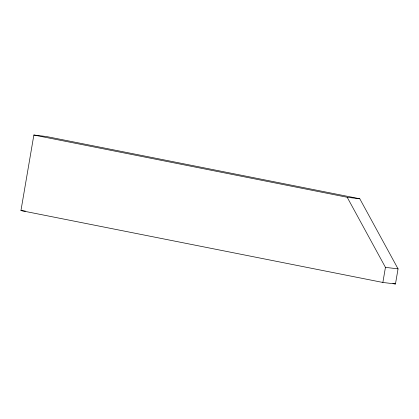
<?xml version="1.0" encoding="UTF-8"?>
<svg xmlns="http://www.w3.org/2000/svg" width="419" height="419" viewBox="0 0 419 419"><rect width="100%" height="100%" fill="white"/><g stroke="black" fill="none" stroke-linecap="round" stroke-linejoin="round"><path stroke-width="0.63" d="M20.95 210.568L33.866 135.023L46.472 136.536L359.801 198.779L398.05 268.867L395.468 283.977L382.861 282.464L20.95 210.568L25.365 211.097M382.861 282.464L385.443 267.359L347.194 197.27L33.866 135.023M347.194 197.27L359.801 198.779M385.443 267.359L398.05 268.867M392.902 283.469L395.468 283.977"/></g></svg>
